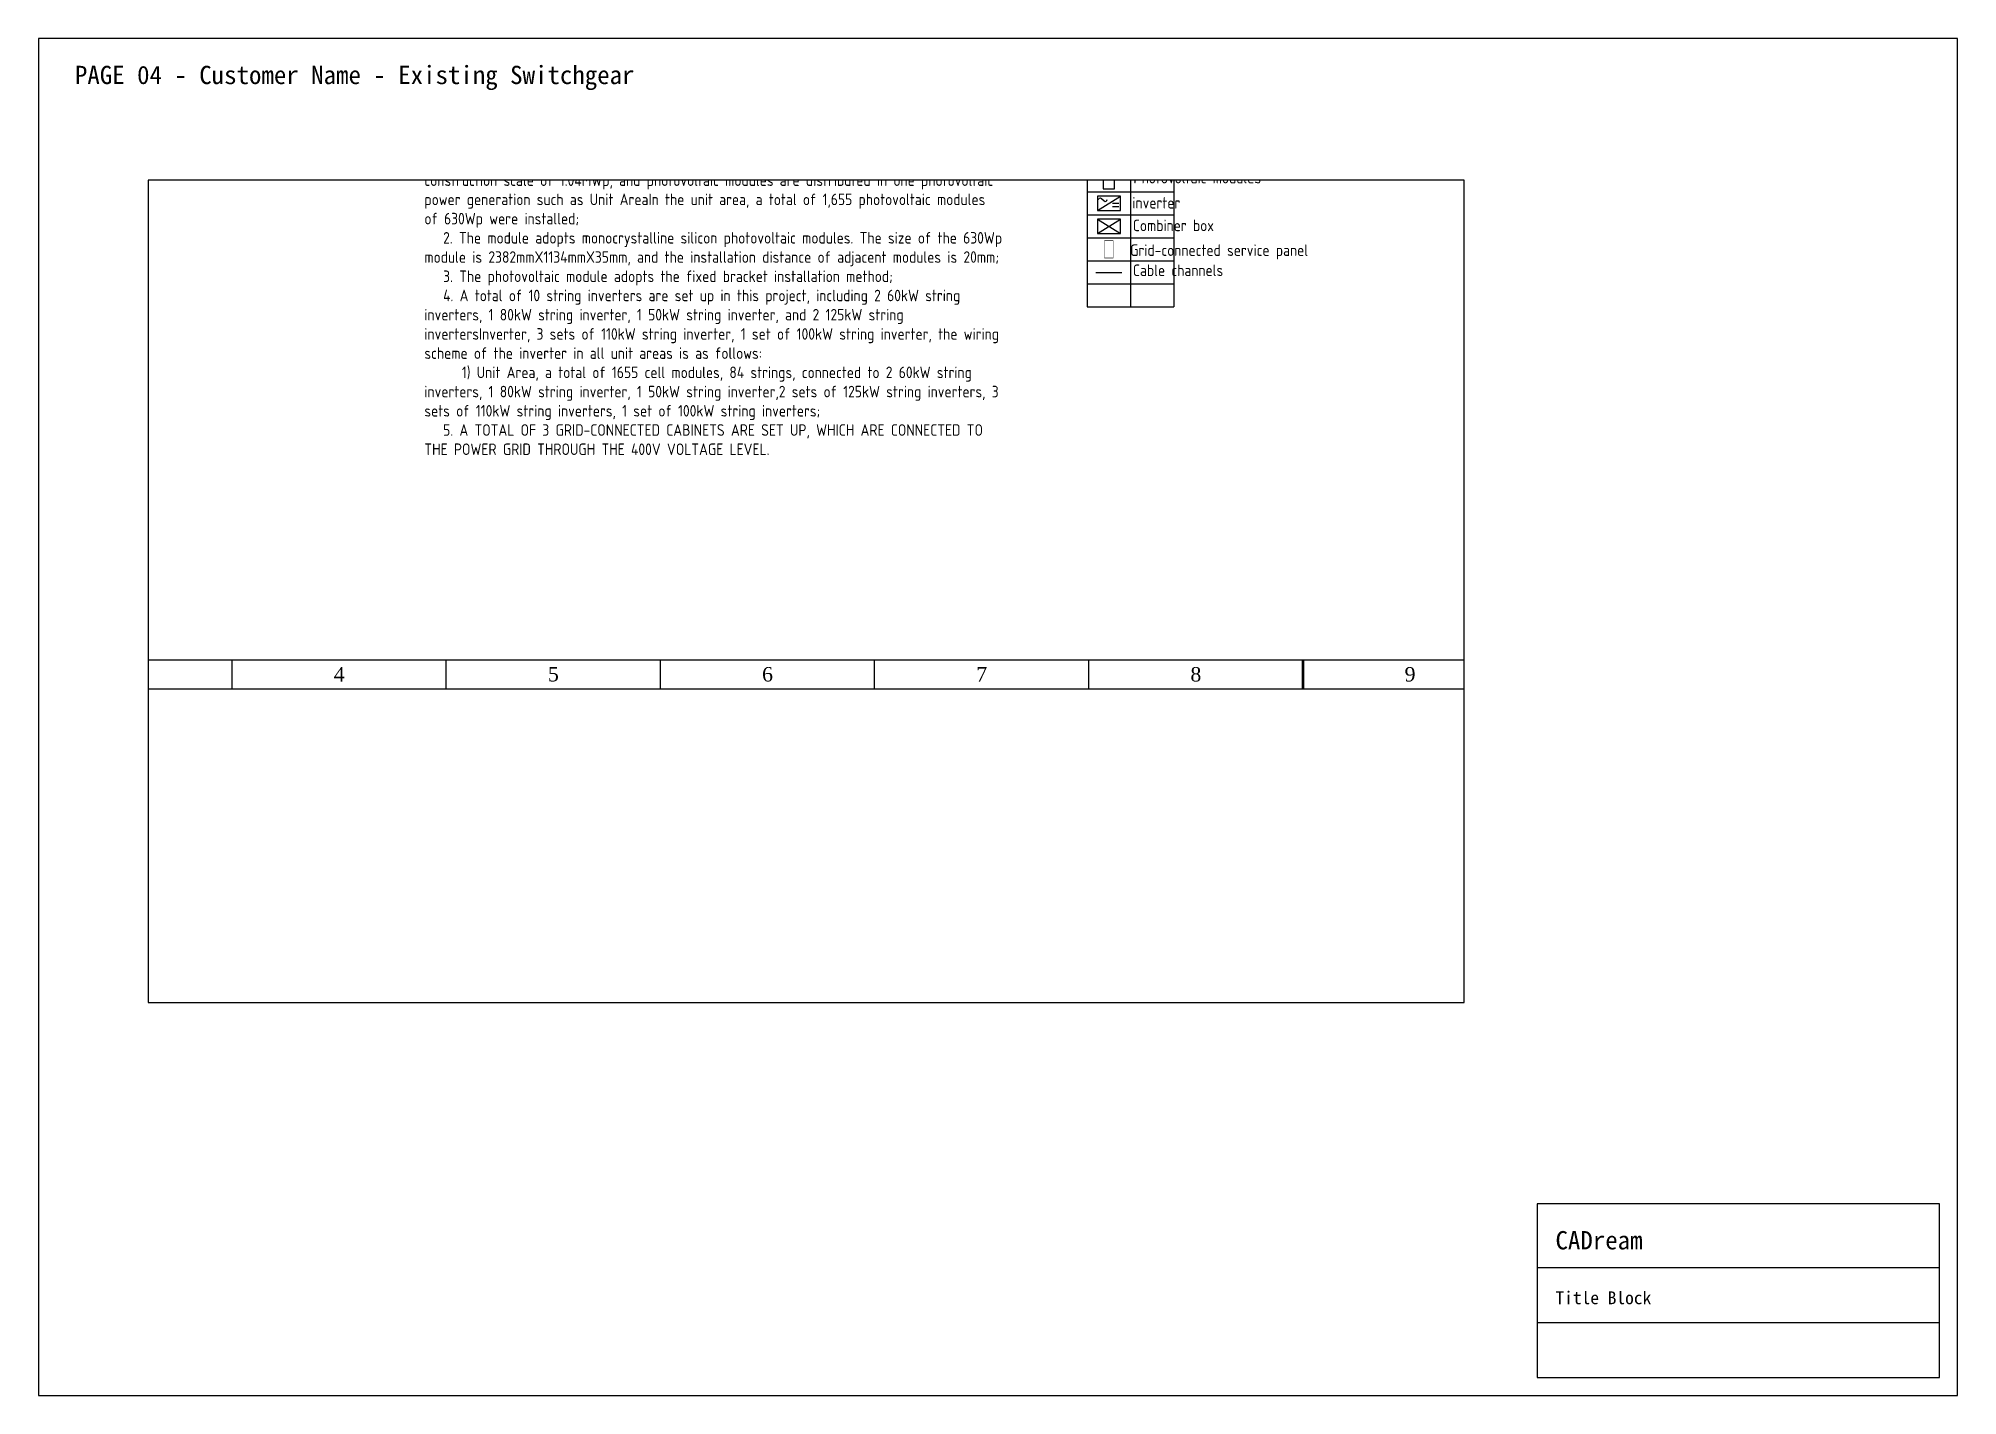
# Paper-space layout 'PAGE_04' of a CAD drawing. Header units: millimetres. Extents: x 0 to 420, y 0 to 297.
# The model-space entities are those that its viewports show. They can reach past a viewport. Long polylines and large blocks are cut down to what shows.
import ezdxf
from ezdxf.enums import TextEntityAlignment as Align

# ---------------------------------------------------------------- set-up
doc = ezdxf.new("R2010")
doc.units = ezdxf.units.MM
for name, color, linetype in [('SHEET_BORDER', 8, 'Continuous'), ('SHEET_TEXT', 5, 'Continuous'), ('SHEET_TITLEBLOCK', 7, 'Continuous'), ('SHEET_VIEWPORT_FRAME', 6, 'Continuous')]:
    doc.layers.add(name, color=color, linetype=linetype)
doc.styles.add('Albedo', font='gbenor', dxfattribs={"bigfont": 'gbcbig'})
doc.styles.add('Times', font='times.ttf')

# ---------------------------------------------------------------- blocks, each defined once
blk = doc.blocks.new('CADREAM_TITLEBLOCK_TEMPLATE_V1')
at = {"layer": 'SHEET_TITLEBLOCK'}
for p, q in [((0, 24), (88, 24)), ((0, 12), (88, 12))]:
    blk.add_line(p, q, dxfattribs=at)
blk.add_lwpolyline([(0, 0), (88, 0), (88, 38), (0, 38)], close=True, dxfattribs=at)
for s, height, p in [('CADream', 4, (4, 28)), ('Title Block', 2.8, (4, 16))]:
    blk.add_text(s, height=height, dxfattribs=at).set_placement(p)
blk = doc.blocks.new('*U316', base_point=(2, 3))
at = {"color": 0}
blk.add_lwpolyline([(0, 0), (4, 0), (4, 6), (0, 6)], close=True, dxfattribs=at)
blk = doc.blocks.new('*U317', base_point=(4, 2.5))
at = {"color": 0}
for p, q in [((0, 0), (8, 5)), ((5.21, 2.52), (7.51, 2.52)), ((5.21, 1.34), (7.51, 1.34))]:
    blk.add_line(p, q, dxfattribs=at)
blk.add_lwpolyline([(0, 0), (8, 0), (8, 5), (0, 5)], close=True, dxfattribs=at)
blk.add_lwpolyline([(0.43, 3.74, -0.6815), (1.45, 4.19), (2.35, 3.28, 0.6815), (3.36, 3.74)], format="xyb", dxfattribs=at)
blk = doc.blocks.new('*U318', base_point=(4, 2.5))
at = {"color": 0}
for p, q in [((0, 0), (8, 5)), ((0, 5), (8, 0))]:
    blk.add_line(p, q, dxfattribs=at)
blk.add_lwpolyline([(0, 0), (8, 0), (8, 5), (0, 5)], close=True, dxfattribs=at)
blk = doc.blocks.new('*U322')
at = {"color": 5}
blk.add_lwpolyline([(0, 0), (1189, 0), (1189, 841), (0, 841)], close=True, dxfattribs=at)

msp = doc.modelspace()

# ---------------------------------------------------------------- linework, layer by layer
for p, q in [((14251, -65734), (14251, -93734)), ((21751, -65734), (21751, -93734)), ((29251, -65734), (29251, -93734)), ((14251, -73734), (29251, -73734)), ((14251, -77734), (29251, -77734)), ((14251, -81734), (29251, -81734)), ((14251, -85734), (29251, -85734)), ((14251, -89734), (29251, -89734)), ((14251, -93734), (29251, -93734))]:
    msp.add_line(p, q)
at = {"color": 6}
msp.add_line((15751, -87734), (20251, -87734), dxfattribs=at)
at = {"color": 5}
for p, q in [((-233076, -154955), (343924, -154955)), ((-134107, -159955), (-134107, -154955)), ((-96951, -159955), (-96951, -154955)), ((-59795, -159955), (-59795, -154955)), ((-22639, -159955), (-22639, -154955)), ((14518, -159955), (14518, -154955)), ((51674, -159955), (51674, -154955))]:
    msp.add_line(p, q, dxfattribs=at)
at = {"const_width": 100}
msp.add_lwpolyline([(17251, -82234), (17251, -85234), (18751, -85234), (18751, -82234)], close=True, dxfattribs=at)
at = {"color": 5, "const_width": 500}
msp.add_lwpolyline([(51674, -159955), (51674, -154955)], dxfattribs=at)

# ---------------------------------------------------------------- block references
at = {"xscale": 500, "yscale": 500, "zscale": 500}
for name, p in [('*U322', (-245576, -159955)), ('*U317', (18001, -75734))]:
    msp.add_blockref(name, p, dxfattribs=at)
at = {"color": 5, "xscale": 500, "yscale": 500, "zscale": 500}
msp.add_blockref('*U316', (18001, -71734), dxfattribs=at)
at = {"color": 1, "xscale": 500, "yscale": 500, "zscale": 500}
msp.add_blockref('*U318', (18001, -79734), dxfattribs=at)

# ---------------------------------------------------------------- texts
at = {"color": 6, "style": 'Albedo'}
for s, p in [('Photovoltaic modules', (33331, -71291)), ('inverter', (26240, -75660)), ('Combiner box', (29194, -79586)), ('Grid-connected service panel', (37126, -83882)), ('Cable channels', (30007, -87365))]:
    msp.add_text(s, height=2000, dxfattribs=at).set_placement(p, align=Align.MIDDLE_CENTER)
at = {"color": 4, "style": 'Times'}
for s, p in [('4', (-115529, -157455)), ('5', (-78373, -157455)), ('6', (-41217, -157455)), ('7', (-4061, -157455)), ('8', (33096, -157455)), ('9', (70252, -157455))]:
    msp.add_text(s, height=2500, dxfattribs=at).set_placement(p, align=Align.MIDDLE)
at = {"color": 6, "insert": (-100749, -60734), "char_height": 2000, "width": 100000, "attachment_point": 1, "style": 'Albedo'}
msp.add_mtext('Illustrate:\\P   1. This project is a distributed photovoltaic power generation project, which adopts the operation mode of "self-generation and self-consumption, surplus power grid", with a total construction scale of 1.04MWp, and photovoltaic modules are distributed in one photovoltaic power generation such as Unit AreaIn the unit area, a total of 1,655 photovoltaic modules of 630Wp were installed;\\P   2. The module adopts monocrystalline silicon photovoltaic modules. The size of the 630Wp module is 2382mmX1134mmX35mm, and the installation distance of adjacent modules is 20mm;\\P   3. The photovoltaic module adopts the fixed bracket installation method;\\P   4. A total of 10 string inverters are set up in this project, including 2 60kW string inverters, 1 80kW string inverter, 1 50kW string inverter, and 2 125kW string invertersInverter, 3 sets of 110kW string inverter, 1 set of 100kW string inverter, the wiring scheme of the inverter in all unit areas is as follows:\\P      1) Unit Area, a total of 1655 cell modules, 84 strings, connected to 2 60kW string inverters, 1 80kW string inverter, 1 50kW string inverter,2 sets of 125kW string inverters, 3 sets of 110kW string inverters, 1 set of 100kW string inverters;\\P   5. A TOTAL OF 3 GRID-CONNECTED CABINETS ARE SET UP, WHICH ARE CONNECTED TO THE POWER GRID THROUGH THE 400V VOLTAGE LEVEL.', dxfattribs=at)

psp = doc.layouts.new('PAGE_04')

# ---------------------------------------------------------------- linework, layer by layer
at = {"layer": 'SHEET_BORDER'}
psp.add_lwpolyline([(0, 0), (420, 0), (420, 297), (0, 297)], close=True, dxfattribs=at)
at = {"layer": 'SHEET_VIEWPORT_FRAME'}
psp.add_lwpolyline([(24, 86), (312, 86), (312, 266), (24, 266)], close=True, dxfattribs=at)

# ---------------------------------------------------------------- block references
at = {"layer": 'SHEET_TITLEBLOCK'}
psp.add_blockref('CADREAM_TITLEBLOCK_TEMPLATE_V1', (328, 4), dxfattribs=at)

# ---------------------------------------------------------------- texts
at = {"layer": 'SHEET_TEXT'}
psp.add_text('PAGE 04 - Customer Name - Existing Switchgear', height=4, dxfattribs=at).set_placement((8, 287))

# ---------------------------------------------------------------- viewports
at = {"layer": 'SHEET_VIEWPORT_FRAME'}
psp.add_viewport(center=(168, 176), size=(288, 180), view_center_point=(-34528.74, -143062.1), view_height=142697.4, dxfattribs=at)

doc.saveas('drawing.dxf')
